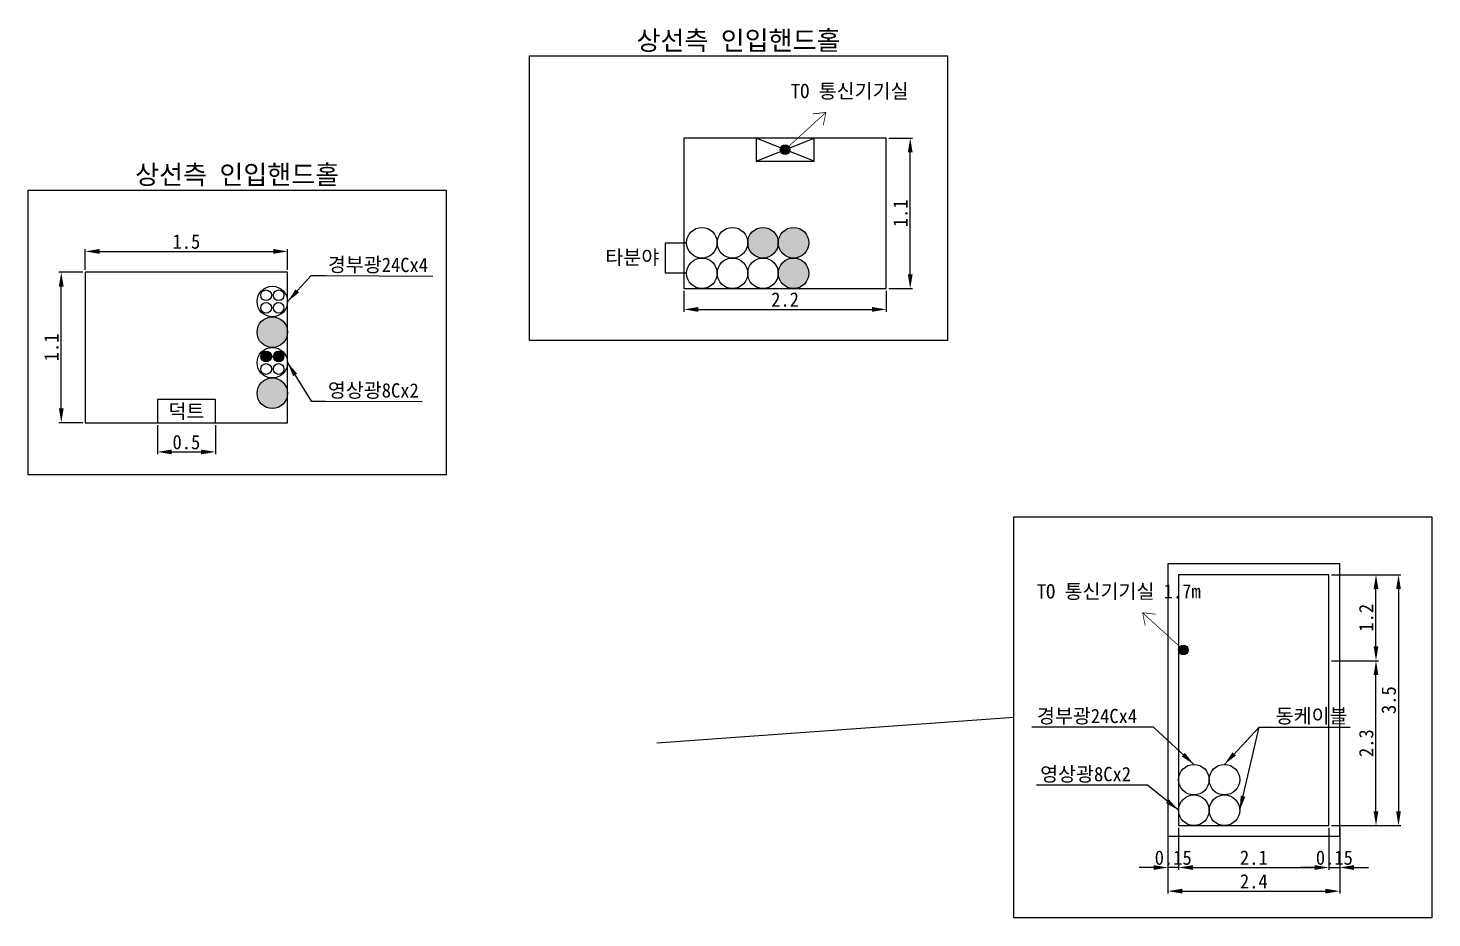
# Model space of a CAD drawing. Header units: millimetres. Extents: x 17866 to 18193, y 67412 to 67509.
# Drawn here: x 18148.54 to 18192.65, y 67439.48 to 67467.42 of the extents above; entities that cross this region are included whole.
import ezdxf
from ezdxf.enums import TextEntityAlignment as Align

# ---------------------------------------------------------------- set-up
doc = ezdxf.new("R2010")
doc.units = ezdxf.units.MM
doc.set_wipeout_variables(frame=1)
doc.header["$PDMODE"] = 35
doc.layers.add('TX-PAPR', color=2, linetype='Continuous', plot=False)
for name, color, linetype in [('TZ-DIMS', 1, 'Continuous'), ('TZ-LEAL', 1, 'Continuous'), ('TZ-LEAT', 3, 'Continuous'), ('TZ-LINE', 7, 'Continuous'), ('TZ-TEX2', 3, 'Continuous'), ('TZ-TEXT', 6, 'Continuous')]:
    doc.layers.add(name, color=color, linetype=linetype)
doc.styles.get("Standard").update_dxf_attribs({"font": 'GulimChe.ttf'})
doc.dimstyles.new('D150', dxfattribs={"dimscale": 0.15, "dimtxt": 3, "dimasz": 3, "dimexe": 0.5, "dimexo": 0.5, "dimgap": 0.5, "dimtad": 1, "dimdec": 0, "dimzin": 1, "dimdsep": 46, "dimlunit": 6, "dimtxsty": 'Standard', "dimcen": 1, "dimclrd": 1, "dimclre": 1, "dimclrt": 3, "dimadec": 0, "dimazin": 0, "dimtfac": 1, "dimtdec": 0, "dimtix": 1, "dimtmove": 2, "dimatfit": 3, "dimfxl": 0, "dimtvp": 2, "dimlwd": -1, "dimlwe": -1, "dimarcsym": 0})

# ---------------------------------------------------------------- blocks, each defined once
blk = doc.blocks.new('*D9')
at = {"layer": 'Defpoints', "color": 0, "ltscale": 2}
for p in [(18184.35, 67442.379), (18184.687, 67442.379), (18184.35, 67441.062)]:
    blk.add_point(p, dxfattribs=at)
at = {"layer": 'TZ-DIMS', "color": 1, "ltscale": 2}
for p, q in [((18184.35, 67442.304), (18184.35, 67440.987)), ((18184.687, 67442.304), (18184.687, 67440.987)), ((18183.9, 67441.062), (18183.45, 67441.062)), ((18184.687, 67441.062), (18184.35, 67441.062)), ((18185.137, 67441.062), (18185.587, 67441.062))]:
    blk.add_line(p, q, dxfattribs=at)
for points in [[(18183.9, 67441.137), (18183.9, 67440.987), (18184.35, 67441.062)], [(18185.137, 67441.137), (18185.137, 67440.987), (18184.687, 67441.062)]]:
    blk.add_solid(points, dxfattribs=at)
at = {"layer": 'TZ-DIMS', "color": 3, "ltscale": 2, "insert": (18184.518, 67441.368), "char_height": 0.45, "attachment_point": 5}
blk.add_mtext('0.15', dxfattribs=at)
blk = doc.blocks.new('*D10')
at = {"layer": 'Defpoints', "color": 0, "ltscale": 2}
for p in [(18184.687, 67442.379), (18189.412, 67442.379), (18189.412, 67441.062)]:
    blk.add_point(p, dxfattribs=at)
at = {"layer": 'TZ-DIMS', "color": 1, "ltscale": 2}
for p, q in [((18184.687, 67442.304), (18184.687, 67440.987)), ((18189.412, 67442.304), (18189.412, 67440.987)), ((18185.137, 67441.062), (18188.962, 67441.062))]:
    blk.add_line(p, q, dxfattribs=at)
for points in [[(18185.137, 67441.137), (18185.137, 67440.987), (18184.687, 67441.062)], [(18188.962, 67441.137), (18188.962, 67440.987), (18189.412, 67441.062)]]:
    blk.add_solid(points, dxfattribs=at)
at = {"layer": 'TZ-DIMS', "color": 3, "ltscale": 2, "insert": (18187.05, 67441.368), "char_height": 0.45, "attachment_point": 5}
blk.add_mtext('2.1', dxfattribs=at)
blk = doc.blocks.new('*D11')
at = {"layer": 'Defpoints', "color": 0, "ltscale": 2}
for p in [(18189.412, 67442.379), (18189.75, 67442.379), (18189.75, 67441.062)]:
    blk.add_point(p, dxfattribs=at)
at = {"layer": 'TZ-DIMS', "color": 1, "ltscale": 2}
for p, q in [((18189.412, 67442.304), (18189.412, 67440.987)), ((18189.75, 67442.304), (18189.75, 67440.987)), ((18188.962, 67441.062), (18188.512, 67441.062)), ((18189.412, 67441.062), (18189.75, 67441.062)), ((18190.2, 67441.062), (18190.65, 67441.062))]:
    blk.add_line(p, q, dxfattribs=at)
for points in [[(18188.962, 67441.137), (18188.962, 67440.987), (18189.412, 67441.062)], [(18190.2, 67441.137), (18190.2, 67440.987), (18189.75, 67441.062)]]:
    blk.add_solid(points, dxfattribs=at)
at = {"layer": 'TZ-DIMS', "color": 3, "ltscale": 2, "insert": (18189.581, 67441.368), "char_height": 0.45, "attachment_point": 5}
blk.add_mtext('0.15', dxfattribs=at)
blk = doc.blocks.new('*D12')
at = {"layer": 'Defpoints', "color": 0, "ltscale": 2}
for p in [(18184.35, 67442.379), (18189.75, 67442.379), (18189.75, 67440.32)]:
    blk.add_point(p, dxfattribs=at)
at = {"layer": 'TZ-DIMS', "color": 1, "ltscale": 2}
for p, q in [((18184.35, 67442.304), (18184.35, 67440.245)), ((18189.75, 67442.304), (18189.75, 67440.245)), ((18184.8, 67440.32), (18189.3, 67440.32))]:
    blk.add_line(p, q, dxfattribs=at)
for points in [[(18184.8, 67440.395), (18184.8, 67440.245), (18184.35, 67440.32)], [(18189.3, 67440.395), (18189.3, 67440.245), (18189.75, 67440.32)]]:
    blk.add_solid(points, dxfattribs=at)
at = {"layer": 'TZ-DIMS', "color": 3, "ltscale": 2, "insert": (18187.05, 67440.625), "char_height": 0.45, "attachment_point": 5}
blk.add_mtext('2.4', dxfattribs=at)
blk = doc.blocks.new('*D13')
at = {"layer": 'Defpoints', "color": 0, "ltscale": 2}
for p in [(18189.412, 67447.553), (18190.889, 67447.553), (18189.412, 67442.379)]:
    blk.add_point(p, dxfattribs=at)
at = {"layer": 'TZ-DIMS', "color": 1, "ltscale": 2}
for p, q in [((18189.487, 67447.553), (18190.964, 67447.553)), ((18190.889, 67442.829), (18190.889, 67447.103)), ((18189.487, 67442.379), (18190.964, 67442.379))]:
    blk.add_line(p, q, dxfattribs=at)
for points in [[(18190.814, 67447.103), (18190.964, 67447.103), (18190.889, 67447.553)], [(18190.814, 67442.829), (18190.964, 67442.829), (18190.889, 67442.379)]]:
    blk.add_solid(points, dxfattribs=at)
at = {"layer": 'TZ-DIMS', "color": 3, "ltscale": 2, "insert": (18190.584, 67444.966), "char_height": 0.45, "attachment_point": 5, "rotation": 90}
blk.add_mtext('2.3', dxfattribs=at)
blk = doc.blocks.new('*D14')
at = {"layer": 'Defpoints', "color": 0, "ltscale": 2}
for p in [(18189.412, 67450.254), (18190.889, 67450.254), (18189.412, 67447.553)]:
    blk.add_point(p, dxfattribs=at)
at = {"layer": 'TZ-DIMS', "color": 1, "ltscale": 2}
for p, q in [((18189.487, 67450.254), (18190.964, 67450.254)), ((18190.889, 67448.003), (18190.889, 67449.804)), ((18189.487, 67447.553), (18190.964, 67447.553))]:
    blk.add_line(p, q, dxfattribs=at)
for points in [[(18190.814, 67449.804), (18190.964, 67449.804), (18190.889, 67450.254)], [(18190.814, 67448.003), (18190.964, 67448.003), (18190.889, 67447.553)]]:
    blk.add_solid(points, dxfattribs=at)
at = {"layer": 'TZ-DIMS', "color": 3, "ltscale": 2, "insert": (18190.583, 67448.903), "char_height": 0.45, "attachment_point": 5, "rotation": 90}
blk.add_mtext('1.2', dxfattribs=at)
blk = doc.blocks.new('*D15')
at = {"layer": 'Defpoints', "color": 0, "ltscale": 2}
for p in [(18189.412, 67450.254), (18189.412, 67442.379), (18191.596, 67442.379)]:
    blk.add_point(p, dxfattribs=at)
at = {"layer": 'TZ-DIMS', "color": 1, "ltscale": 2}
for p, q in [((18189.487, 67450.254), (18191.671, 67450.254)), ((18191.596, 67449.804), (18191.596, 67442.829)), ((18189.487, 67442.379), (18191.671, 67442.379))]:
    blk.add_line(p, q, dxfattribs=at)
for points in [[(18191.521, 67449.804), (18191.671, 67449.804), (18191.596, 67450.254)], [(18191.521, 67442.829), (18191.671, 67442.829), (18191.596, 67442.379)]]:
    blk.add_solid(points, dxfattribs=at)
at = {"layer": 'TZ-DIMS', "color": 3, "ltscale": 2, "insert": (18191.291, 67446.316), "char_height": 0.45, "attachment_point": 5, "rotation": 90}
blk.add_mtext('3.5', dxfattribs=at)
blk = doc.blocks.new('*D23')
at = {"layer": 'Defpoints', "color": 0, "ltscale": 2}
for p in [(18152.602, 67455.028), (18154.421, 67455.028), (18154.421, 67454.11)]:
    blk.add_point(p, dxfattribs=at)
at = {"layer": 'TZ-DIMS', "color": 1, "ltscale": 2}
for p, q in [((18152.602, 67454.953), (18152.602, 67454.035)), ((18154.421, 67454.953), (18154.421, 67454.035)), ((18153.052, 67454.11), (18153.971, 67454.11))]:
    blk.add_line(p, q, dxfattribs=at)
for points in [[(18153.052, 67454.185), (18153.052, 67454.035), (18152.602, 67454.11)], [(18153.971, 67454.185), (18153.971, 67454.035), (18154.421, 67454.11)]]:
    blk.add_solid(points, dxfattribs=at)
at = {"layer": 'TZ-DIMS', "color": 3, "ltscale": 2, "insert": (18153.511, 67454.415), "char_height": 0.45, "attachment_point": 5}
blk.add_mtext('0.5', dxfattribs=at)
blk = doc.blocks.new('*D24')
at = {"layer": 'Defpoints', "color": 0, "ltscale": 2}
for p in [(18149.579, 67459.753), (18150.331, 67459.753), (18150.331, 67455.028)]:
    blk.add_point(p, dxfattribs=at)
at = {"layer": 'TZ-DIMS', "color": 1, "ltscale": 2}
for p, q in [((18150.256, 67459.753), (18149.504, 67459.753)), ((18149.579, 67455.478), (18149.579, 67459.303)), ((18150.256, 67455.028), (18149.504, 67455.028))]:
    blk.add_line(p, q, dxfattribs=at)
for points in [[(18149.504, 67459.303), (18149.654, 67459.303), (18149.579, 67459.753)], [(18149.504, 67455.478), (18149.654, 67455.478), (18149.579, 67455.028)]]:
    blk.add_solid(points, dxfattribs=at)
at = {"layer": 'TZ-DIMS', "color": 3, "ltscale": 2, "insert": (18149.273, 67457.391), "char_height": 0.45, "attachment_point": 5, "rotation": 90}
blk.add_mtext('1.1', dxfattribs=at)
blk = doc.blocks.new('*D25')
at = {"layer": 'Defpoints', "color": 0, "ltscale": 2}
for p in [(18156.691, 67460.406), (18150.331, 67459.753), (18156.691, 67459.753)]:
    blk.add_point(p, dxfattribs=at)
at = {"layer": 'TZ-DIMS', "color": 1, "ltscale": 2}
for p, q in [((18150.331, 67459.828), (18150.331, 67460.481)), ((18150.781, 67460.406), (18156.241, 67460.406)), ((18156.691, 67459.828), (18156.691, 67460.481))]:
    blk.add_line(p, q, dxfattribs=at)
for points in [[(18150.781, 67460.481), (18150.781, 67460.331), (18150.331, 67460.406)], [(18156.241, 67460.481), (18156.241, 67460.331), (18156.691, 67460.406)]]:
    blk.add_solid(points, dxfattribs=at)
at = {"layer": 'TZ-DIMS', "color": 3, "ltscale": 2, "insert": (18153.511, 67460.712), "char_height": 0.45, "attachment_point": 5}
blk.add_mtext('1.5', dxfattribs=at)
blk = doc.blocks.new('*D26')
at = {"layer": 'Defpoints', "color": 0, "ltscale": 2}
for p in [(18175.503, 67463.963), (18176.254, 67463.963), (18175.503, 67459.238)]:
    blk.add_point(p, dxfattribs=at)
at = {"layer": 'TZ-DIMS', "color": 1, "ltscale": 2}
for p, q in [((18175.578, 67463.963), (18176.329, 67463.963)), ((18176.254, 67459.688), (18176.254, 67463.513)), ((18175.578, 67459.238), (18176.329, 67459.238))]:
    blk.add_line(p, q, dxfattribs=at)
for points in [[(18176.179, 67463.513), (18176.329, 67463.513), (18176.254, 67463.963)], [(18176.179, 67459.688), (18176.329, 67459.688), (18176.254, 67459.238)]]:
    blk.add_solid(points, dxfattribs=at)
at = {"layer": 'TZ-DIMS', "color": 3, "ltscale": 2, "insert": (18175.948, 67461.601), "char_height": 0.45, "attachment_point": 5, "rotation": 90}
blk.add_mtext('1.1', dxfattribs=at)
blk = doc.blocks.new('*D27')
at = {"layer": 'Defpoints', "color": 0, "ltscale": 2}
for p in [(18169.142, 67459.238), (18175.503, 67459.238), (18175.503, 67458.585)]:
    blk.add_point(p, dxfattribs=at)
at = {"layer": 'TZ-DIMS', "color": 1, "ltscale": 2}
for p, q in [((18169.142, 67459.163), (18169.142, 67458.51)), ((18175.503, 67459.163), (18175.503, 67458.51)), ((18169.592, 67458.585), (18175.053, 67458.585))]:
    blk.add_line(p, q, dxfattribs=at)
for points in [[(18169.592, 67458.66), (18169.592, 67458.51), (18169.142, 67458.585)], [(18175.053, 67458.66), (18175.053, 67458.51), (18175.503, 67458.585)]]:
    blk.add_solid(points, dxfattribs=at)
at = {"layer": 'TZ-DIMS', "color": 3, "ltscale": 2, "insert": (18172.322, 67458.891), "char_height": 0.45, "attachment_point": 5}
blk.add_mtext('2.2', dxfattribs=at)

msp = doc.modelspace()

# ---------------------------------------------------------------- wipeouts: each hides what was drawn before it
for points in [[(18164.29, 67466.541), (18164.29, 67457.605), (18177.428, 67457.605), (18177.428, 67466.541)], [(18148.536, 67462.33), (18148.536, 67453.395), (18161.675, 67453.395), (18161.675, 67462.33)], [(18179.508, 67452.071), (18179.508, 67439.479), (18192.646, 67439.479), (18192.646, 67452.071)]]:
    msp.add_wipeout(points).dxf.layer = 'TX-PAPR'

# ---------------------------------------------------------------- next in the draw order: hatches: boundary and pattern name
at = {"layer": 'TZ-LINE'}
h = msp.add_hatch(color=256, dxfattribs=at)
h.dxf.hatch_style = 1
h.paths.add_polyline_path([(18172.172, 67463.599, 1), (18172.472, 67463.599, 1)])
h = msp.add_hatch(color=256, dxfattribs=at)
h.dxf.hatch_style = 1
h.paths.add_polyline_path([(18172.108, 67460.678, 1), (18171.148, 67460.678, 1)])
h = msp.add_hatch(color=256, dxfattribs=at)
h.dxf.hatch_style = 1
h.paths.add_polyline_path([(18172.108, 67460.678, -1), (18173.068, 67460.678, -1)])
h = msp.add_hatch(color=256, dxfattribs=at)
h.dxf.hatch_style = 1
h.paths.add_polyline_path([(18172.108, 67459.718, -1), (18173.068, 67459.718, -1)])
h = msp.add_hatch(color=256, dxfattribs=at)
h.dxf.hatch_style = 1
h.paths.add_polyline_path([(18155.731, 67457.871, 1), (18156.691, 67457.871, 1)])
h.paths.add_polyline_path([(18156.691, 67455.951, 1), (18155.731, 67455.951, 1)])
h = msp.add_hatch(color=256, dxfattribs=at)
h.dxf.hatch_style = 1
h.paths.add_polyline_path([(18155.847, 67457.108, -1), (18156.184, 67457.108, -1)])
h = msp.add_hatch(color=256, dxfattribs=at)
h.dxf.hatch_style = 1
h.paths.add_polyline_path([(18156.576, 67457.108, 1), (18156.239, 67457.108, 1)])
h = msp.add_hatch(color=256, dxfattribs=at)
h.dxf.hatch_style = 1
h.paths.add_polyline_path([(18184.987, 67447.891, 1), (18184.687, 67447.891, 1)])

# ---------------------------------------------------------------- next in the draw order: linework, layer by layer
at = {"layer": 'TZ-DIMS', "linetype": 'ByBlock'}
msp.add_lwpolyline([(18169.228, 67459.718), (18168.568, 67459.718), (18168.568, 67460.678), (18169.228, 67460.678)], dxfattribs=at)
at = {"layer": 'TZ-LINE', "const_width": 0.0225}
for points in [[(18172.322, 67463.599), (18173.604, 67464.769)], [(18173.192, 67464.723), (18173.604, 67464.769), (18173.521, 67464.363)], [(18183.967, 67449.015), (18183.555, 67449.061), (18183.639, 67448.655)], [(18184.837, 67447.891), (18183.555, 67449.061)]]:
    msp.add_lwpolyline(points, dxfattribs=at)
at = {"layer": 'TZ-LINE'}
for points in [[(18169.142, 67463.963), (18169.142, 67459.238), (18175.503, 67459.238), (18175.503, 67463.963)], [(18171.413, 67463.235), (18173.232, 67463.235), (18173.232, 67463.963), (18171.413, 67463.963)], [(18150.331, 67459.753), (18150.331, 67455.028), (18156.691, 67455.028), (18156.691, 67459.753)], [(18152.602, 67455.028), (18154.421, 67455.028), (18154.421, 67455.757), (18152.602, 67455.757)], [(18184.35, 67442.041), (18189.75, 67442.041), (18189.75, 67450.591), (18184.35, 67450.591)], [(18184.687, 67442.379), (18189.412, 67442.379), (18189.412, 67450.254), (18184.687, 67450.254)]]:
    msp.add_lwpolyline(points, close=True, dxfattribs=at)
for points in [[(18171.413, 67463.235), (18173.232, 67463.963)], [(18173.232, 67463.235), (18171.413, 67463.963)]]:
    msp.add_lwpolyline(points, dxfattribs=at)
for centre in [(18172.322, 67463.599), (18184.837, 67447.891)]:
    msp.add_circle(centre, 0.15, dxfattribs=at)
at = {"layer": 'TZ-LINE', "ltscale": 2}
for centre, radius in [((18169.708, 67460.678), 0.48), ((18170.668, 67460.678), 0.48), ((18171.628, 67460.678), 0.48), ((18172.588, 67460.678), 0.48), ((18169.708, 67459.718), 0.48), ((18170.668, 67459.718), 0.48), ((18171.628, 67459.718), 0.48), ((18172.588, 67459.718), 0.48), ((18156.211, 67458.831), 0.48), ((18156.015, 67459.028), 0.168), ((18156.408, 67459.028), 0.168), ((18156.015, 67458.633), 0.168), ((18156.408, 67458.633), 0.168), ((18156.211, 67457.871), 0.48), ((18156.211, 67456.911), 0.48), ((18156.015, 67457.108), 0.168), ((18156.408, 67457.108), 0.168), ((18156.015, 67456.713), 0.168), ((18156.408, 67456.713), 0.168), ((18156.211, 67455.951), 0.48), ((18185.167, 67443.819), 0.48), ((18186.127, 67443.819), 0.48), ((18185.167, 67442.859), 0.48), ((18186.127, 67442.859), 0.48)]:
    msp.add_circle(centre, radius, dxfattribs=at)
at = {"layer": 'TZ-TEXT'}
for points in [[(18164.29, 67466.541), (18177.428, 67466.541), (18177.428, 67457.605), (18164.29, 67457.605)], [(18148.536, 67462.33), (18161.675, 67462.33), (18161.675, 67453.395), (18148.536, 67453.395)], [(18179.508, 67452.071), (18192.646, 67452.071), (18192.646, 67439.479), (18179.508, 67439.479)]]:
    msp.add_lwpolyline(points, close=True, dxfattribs=at)
msp.add_lwpolyline([(18179.508, 67445.775), (18168.292, 67444.963)], dxfattribs=at)

# ---------------------------------------------------------------- next in the draw order: texts
at = {"layer": 'TZ-DIMS', "char_height": 0.45}
for s, insert, attachment_point in [('타분야', (18168.368, 67460.198), 6), ('경부광24Cx4', (18183.384, 67445.546), 9), ('동케이블', (18187.735, 67445.546), 7), ('영상광8Cx2', (18183.192, 67443.722), 9)]:
    msp.add_mtext(s, dxfattribs=dict(at, insert=insert, attachment_point=attachment_point))
at = {"layer": 'TZ-DIMS', "char_height": 0.45, "attachment_point": 7, "rotation": 359.7759}
for s, insert in [('경부광24Cx4', (18157.954, 67459.719)), ('영상광8Cx2', (18157.954, 67455.778))]:
    msp.add_mtext(s, dxfattribs=dict(at, insert=insert))
at = {"layer": 'TZ-LEAT'}
msp.add_text('덕트', height=0.45, rotation=359.9551, dxfattribs=at).set_placement((18153.511, 67455.392), align=Align.MIDDLE)
at = {"layer": 'TZ-TEX2'}
for p in [(18170.859, 67467.041), (18155.106, 67462.83)]:
    msp.add_text('상선측 인입핸드홀', height=0.6, dxfattribs=at).set_placement(p, align=Align.MIDDLE)
at = {"layer": 'TZ-TEXT'}
for s, rotation, p in [('TO 통신기기실', 359.9482, (18174.353, 67465.445, 0)), ('TO 통신기기실 1.7m', 0.0518, (18182.806, 67449.737, 0))]:
    msp.add_text(s, height=0.45, rotation=rotation, dxfattribs=at).set_placement(p, align=Align.MIDDLE)

# ---------------------------------------------------------------- next in the draw order: dimensions: what is measured, and where the dimension line sits
at = {"layer": 'TZ-DIMS', "ltscale": 2}
for base, p1, p2, text, picture, middle in [((18176.254, 67463.963), (18175.503, 67459.238), (18175.503, 67463.963), '1.1', '*D26', (18175.948, 67461.601)), ((18149.579, 67459.753), (18150.331, 67455.028), (18150.331, 67459.753), '1.1', '*D24', (18149.273, 67457.391)), ((18190.889, 67450.254), (18189.412, 67447.553), (18189.412, 67450.254), '1.2', '*D14', (18190.583, 67448.903)), ((18191.596, 67442.379), (18189.412, 67450.254), (18189.412, 67442.379), '3.5', '*D15', (18191.291, 67446.316)), ((18190.889, 67447.553), (18189.412, 67442.379), (18189.412, 67447.553), '2.3', '*D13', (18190.584, 67444.966))]:
    dim = msp.add_linear_dim(base=base, p1=p1, p2=p2, angle=90, text=text, dimstyle='D150', dxfattribs=at)
    dim.commit()
    dim.dimension.update_dxf_attribs({"geometry": picture, "text_midpoint": middle})
for base, p1, p2, text, picture, middle in [((18156.691, 67460.406), (18150.331, 67459.753), (18156.691, 67459.753), '1.5', '*D25', (18153.511, 67460.712)), ((18175.503, 67458.585), (18169.142, 67459.238), (18175.503, 67459.238), '2.2', '*D27', (18172.322, 67458.891)), ((18154.421, 67454.11), (18152.602, 67455.028), (18154.421, 67455.028), '0.5', '*D23', (18153.511, 67454.415)), ((18184.35, 67441.062), (18184.687, 67442.379), (18184.35, 67442.379), '0.15', '*D9', (18184.518, 67441.368)), ((18189.75, 67440.32), (18184.35, 67442.379), (18189.75, 67442.379), '2.4', '*D12', (18187.05, 67440.625)), ((18189.412, 67441.062), (18184.687, 67442.379), (18189.412, 67442.379), '2.1', '*D10', (18187.05, 67441.368)), ((18189.75, 67441.062), (18189.412, 67442.379), (18189.75, 67442.379), '0.15', '*D11', (18189.581, 67441.368))]:
    dim = msp.add_linear_dim(base=base, p1=p1, p2=p2, text=text, dimstyle='D150', dxfattribs=at)
    dim.commit()
    dim.dimension.update_dxf_attribs({"geometry": picture, "text_midpoint": middle})

# ---------------------------------------------------------------- next in the draw order: leaders
at = {"layer": 'TZ-LEAL', "annotation_type": 0, "has_hookline": 1, "hookline_direction": 0, "horizontal_direction": (0.999992, -0.003911, 0)}
for points, text_width in [([(18156.691, 67458.831), (18157.436, 67459.646), (18157.879, 67459.645)], 3.305), ([(18156.691, 67456.911), (18157.436, 67455.705), (18157.879, 67455.703)], 2.969)]:
    msp.add_leader(points, dimstyle='D150', dxfattribs=dict(at, text_width=text_width))
at = {"layer": 'TZ-LEAL', "annotation_type": 0, "has_hookline": 1}
for points, hookline_direction, text_width in [([(18185.167, 67444.299), (18183.901, 67445.471), (18183.459, 67445.471)], 1, 3.305), ([(18186.127, 67444.299), (18187.218, 67445.471), (18187.66, 67445.471)], 0, 2.339), ([(18184.687, 67442.859), (18183.71, 67443.647), (18183.267, 67443.647)], 1, 2.969)]:
    msp.add_leader(points, dimstyle='D150', dxfattribs=dict(at, hookline_direction=hookline_direction, text_width=text_width))
at = {"layer": 'TZ-LEAL'}
msp.add_leader([(18186.607, 67442.859), (18187.218, 67445.471), (18187.66, 67445.471)], dimstyle='D150', dxfattribs=at)

doc.saveas('drawing.dxf')
